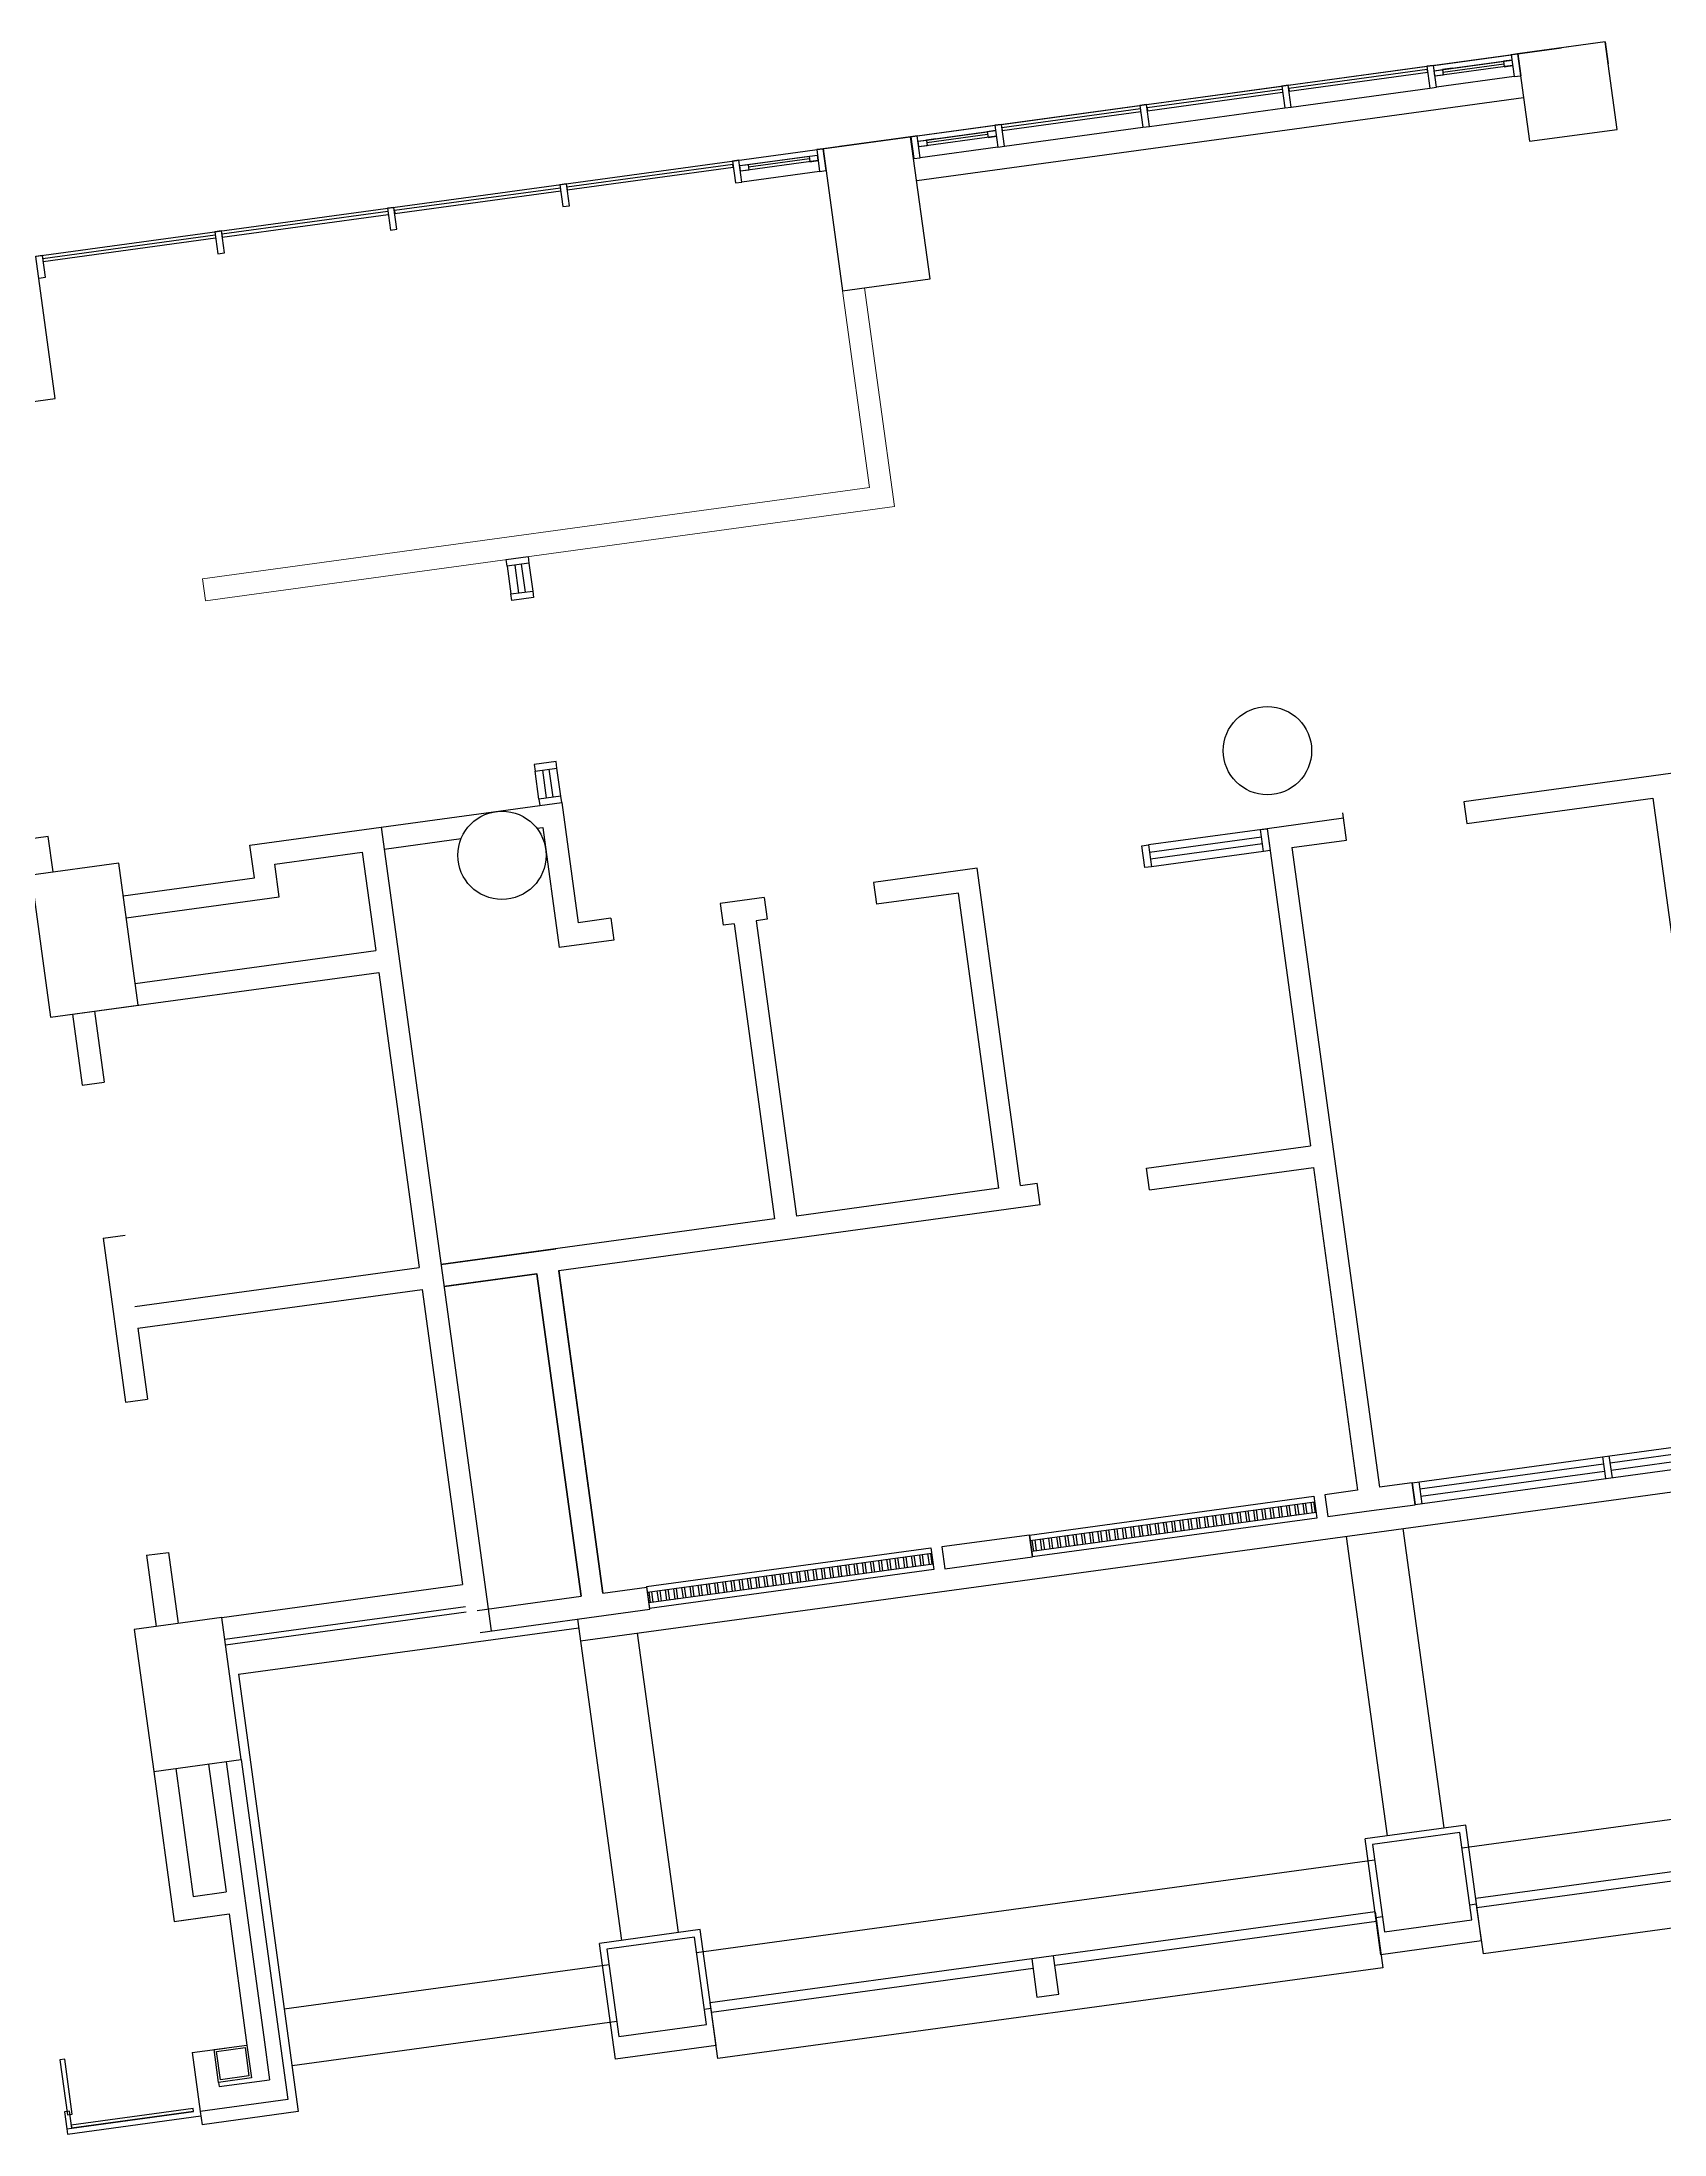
# Model space of a CAD drawing. Header units: millimetres. Extents: x -28081 to 142643, y -11740 to 128443.
# Drawn here: x -7467 to 7231, y 97985 to 116947 of the extents above; entities that cross this region are included whole.
import ezdxf

# ---------------------------------------------------------------- set-up
doc = ezdxf.new("R2010")
doc.units = ezdxf.units.MM
doc.header["$LTSCALE"] = 10
doc.layers.add('A—墙体', color=7, linetype='Continuous')
doc.layers.add('A—门窗', color=135, linetype='Continuous')
doc.layers.add('E-RF-5F$0$A-GLAZ', color=6, linetype='Continuous', lineweight=5)
doc.layers.add('E2-RV-5F$0$A-WALL', color=7, linetype='Continuous', lineweight=5)
doc.layers.get('0').off()
doc.styles.add('E2-RI-5F$0$Standard', font='gbenor.shx', dxfattribs={"bigfont": 'gbcbig.shx'})

# ---------------------------------------------------------------- blocks, each defined once
blk = doc.blocks.new('E-RF-5F$0$System Panel - Glazed - No Offset-10937416-E2 号楼五层平面图 5TH FLOOR PLAN')
at = {"layer": 'A—门窗'}
for p, q in [((557, 0), (-557, 0)), ((-557, 0), (-557, -25)), ((-557, -25), (557, -25)), ((557, -25), (557, 0))]:
    blk.add_line(p, q, dxfattribs=at)
blk = doc.blocks.new('E2-RI-5F$0$$DDT_AUDIT_GENERATED_(0)')
at = {"style": 'E2-RI-5F$0$Standard'}
blk.add_text('$DDT_AUDIT_GENERATED_(0)', height=1, dxfattribs=at).set_placement((0, 0))
blk = doc.blocks.new('E2-RI-5F$0$窗2727')
at = {"layer": 'A—门窗'}
for p, q in [((11707367, -6105027), (11710042, -6104662)), ((11709091, -6104792), (11709118, -6104990)), ((11709150, -6104784), (11709178, -6104982)), ((11709992, -6104736), (11709160, -6104850)), ((11710001, -6104802), (11709169, -6104916)), ((11709983, -6104670), (11710010, -6104868)), ((11710042, -6104662), (11710069, -6104860)), ((11707394, -6105225), (11710069, -6104860)), ((11707426, -6105019), (11707454, -6105217)), ((11709100, -6104858), (11707436, -6105085)), ((11709109, -6104924), (11707445, -6105151)), ((11707367, -6105027), (11707394, -6105225))]:
    blk.add_line(p, q, dxfattribs=at)
blk = doc.blocks.new('E-COLS-F5')
at = {"layer": 'A—墙体'}
for points in [[(11715610, -6089997), (11714817, -6090106), (11714925, -6090898), (11715718, -6090790)], [(11708526, -6090966), (11708702, -6092254), (11709494, -6092145), (11709318, -6090857)], [(11700599, -6092049), (11700775, -6093337), (11701568, -6093229), (11701392, -6091941)], [(11701351, -6097548), (11701527, -6098836), (11702320, -6098727), (11702144, -6097439)], [(11702285, -6104384), (11702461, -6105672), (11703254, -6105564), (11703078, -6104276)], [(11714295, -6106225), (11713503, -6106333), (11713611, -6107126), (11714404, -6107017)], [(11707360, -6107173), (11706567, -6107281), (11706675, -6108074), (11707468, -6107965)]]:
    blk.add_lwpolyline(points, close=True, dxfattribs=at)
for centre in [(11712551, -6096421), (11705616, -6097369)]:
    blk.add_circle(centre, 400, dxfattribs=at)

msp = doc.modelspace()

# ---------------------------------------------------------------- hatches: boundary and pattern name
at = {"layer": 'A—门窗'}
h = msp.add_hatch(dxfattribs=at)
h.set_pattern_fill('ANSI32', color=256, scale=200, angle=45, style=0)
h.set_pattern_definition([(277.7833396, (-11757522.42, 6200306.104), (74.30904464, 10.15706083), []), (277.7833396, (-11757543.8, 6200277.95), (74.30904464, 10.15706083), [])])
h.paths.add_polyline_path([(-1968, 102799), (608, 103151), (595, 103251), (-1981, 102898)])

# ---------------------------------------------------------------- linework, layer by layer
at = {"layer": 'A—墙体'}
for p, q in [((6696, 116947), (5904, 116838)), ((5904, 116838), (5931, 116640)), ((6696, 116947), (6724, 116749)), ((405, 116087), (-240, 115999)), ((432, 115889), (405, 116087)), ((8984, 110548), (7200, 110304)), ((7200, 110304), (5417, 110060)), ((-4392, 109829), (-2757, 110053)), ((-2764, 110102), (-2764, 110102)), ((-2757, 110053), (-2608, 108963)), ((5417, 110060), (5444, 109862)), ((5444, 109862), (7128, 110092)), ((7128, 110092), (7921, 104294)), ((-5581, 109667), (-4392, 109829)), ((-4392, 109829), (-3397, 102547)), ((-4392, 109829), (-3397, 102547)), ((-2981, 109820), (-2928, 109828)), ((-2928, 109828), (-2779, 108738)), ((4327, 109911), (3634, 109816)), ((3634, 109816), (4026, 106943)), ((3634, 109816), (4026, 106943)), ((4354, 109713), (4320, 109961)), ((-7409, 109746), (-7607, 109719)), ((-7365, 109424), (-7409, 109746)), ((-5541, 109370), (-5581, 109667)), ((-5356, 109496), (-4564, 109604)), ((-5356, 109496), (-4564, 109604)), ((-4564, 109604), (-4442, 108712)), ((-4564, 109604), (-4442, 108712)), ((-4365, 109631), (-3668, 109726)), ((3859, 109645), (4354, 109713)), ((3859, 109645), (4651, 103848)), ((-5316, 109198), (-5356, 109496)), ((1008, 109458), (67, 109329)), ((1401, 106584), (1008, 109458)), ((-6730, 109207), (-5541, 109370)), ((67, 109329), (94, 109131)), ((837, 109232), (94, 109131)), ((1203, 106557), (837, 109232)), ((-6703, 109009), (-5316, 109198)), ((-1321, 109139), (-1293, 108941)), ((-924, 109193), (-1320, 109139)), ((-924, 109193), (-897, 108995)), ((-2311, 109004), (-2608, 108963)), ((-2311, 109004), (-2608, 108963)), ((-2311, 109004), (-2284, 108806)), ((-2311, 109004), (-2284, 108806)), ((-1195, 108955), (-1293, 108941)), ((-1195, 108955), (-829, 106279)), ((-897, 108995), (-996, 108982)), ((-996, 108982), (-631, 106306)), ((-6621, 108414), (-4442, 108712)), ((-6621, 108414), (-4442, 108712)), ((-2284, 108806), (-2779, 108738)), ((-2284, 108806), (-2779, 108738)), ((-7387, 108108), (-4415, 108514)), ((-7387, 108108), (-4415, 108514)), ((-4415, 108514), (-4049, 105839)), ((-4415, 108514), (-4049, 105839)), ((-7189, 108135), (-7101, 107491)), ((-6991, 108162), (-6903, 107518)), ((-7101, 107491), (-6903, 107518)), ((2540, 106740), (4026, 106943)), ((1401, 106584), (1550, 106604)), ((1577, 106406), (1550, 106604)), ((2567, 106542), (2540, 106740)), ((2567, 106542), (4053, 106745)), ((4053, 106745), (4453, 103821)), ((1577, 106406), (-2783, 105810)), ((1203, 106557), (-631, 106306)), ((-829, 106279), (-3851, 105866)), ((-6911, 106104), (-6713, 106131)), ((-6911, 106104), (-6708, 104618)), ((-3851, 105866), (-2810, 106009)), ((-3851, 105867), (-2810, 106009)), ((-6625, 105487), (-4049, 105839)), ((-6625, 105487), (-4049, 105839)), ((-2383, 102887), (-2783, 105811)), ((-2783, 105811), (-2383, 102888)), ((-2383, 102887), (-2783, 105810)), ((-2783, 105810), (-2383, 102887)), ((-6598, 105289), (-4022, 105641)), ((-6598, 105289), (-4022, 105641)), ((-4022, 105641), (-3656, 102966)), ((-4022, 105641), (-3656, 102966)), ((-3824, 105669), (-2981, 105784)), ((-3823, 105668), (-2981, 105783)), ((-2582, 102860), (-2981, 105784)), ((-2582, 102860), (-2981, 105783)), ((-2981, 105783), (-2582, 102860)), ((-6598, 105289), (-6510, 104645)), ((-6708, 104618), (-6510, 104645)), ((4453, 103821), (4156, 103780)), ((4156, 103780), (4183, 103582)), ((4949, 103888), (4651, 103848)), ((4976, 103690), (4949, 103888)), ((4183, 103582), (4579, 103636)), ((4579, 103636), (4976, 103690)), ((1481, 103415), (688, 103307)), ((1508, 103217), (1481, 103415)), ((-6518, 103231), (-6320, 103258)), ((-6518, 103231), (-6430, 102587)), ((-6320, 103258), (-6232, 102614)), ((688, 103307), (715, 103108)), ((715, 103108), (1111, 103163)), ((1111, 103163), (1508, 103217)), ((-5836, 102668), (-3656, 102966)), ((-5836, 102668), (-3656, 102966)), ((-3523, 102732), (-2582, 102860)), ((-2383, 102887), (-1987, 102941)), ((-1960, 102743), (-1987, 102941)), ((-5809, 102470), (-3629, 102768)), ((-5809, 102470), (-3629, 102768)), ((-5802, 102420), (-3622, 102718)), ((-5802, 102420), (-3622, 102718)), ((-3496, 102533), (-1960, 102743)), ((-6452, 101272), (-5660, 101380)), ((-6452, 101272), (-6267, 99914)), ((-6313, 101291), (-6313, 101290)), ((-6254, 101299), (-6096, 100140)), ((-5957, 101339, 0), (-5798, 100180, 0)), ((-5798, 101361, 0), (-5457, 98864, 0)), ((-5660, 101380), (-5238, 98299)), ((-6096, 100140), (-5798, 100180, 0)), ((-6267, 99914), (-5771, 99982, 0)), ((-6267, 99914, 0), (-5969, 99955, 0)), ((-5771, 99982, 0), (-5609, 98793, 0)), ((-5457, 98864, 0), (-5404, 98478)), ((-6104, 98725, 0), (-5807, 98766, 0)), ((-6104, 98725), (-6031, 98190)), ((-5865, 98455, 0), (-5860, 98416)), ((-5860, 98416), (-5404, 98478)), ((-5238, 98299), (-6031, 98190))]:
    msp.add_line(p, q, dxfattribs=at)
at = {"layer": 'A—墙体', "elevation": 0}
msp.add_lwpolyline([(-5865, 98455), (-5906, 98752), (-5609, 98793), (-5568, 98496), (-5865, 98455)], dxfattribs=at)
msp.add_lwpolyline([(-5848, 98478), (-5883, 98735), (-5626, 98771), (-5591, 98513)], close=True, dxfattribs=at)
at = {"layer": 'A—门窗'}
for p, q in [((-10593, 114584), (6300, 116893)), ((5141, 116734), (5844, 116830)), ((5904, 116838), (5844, 116830)), ((5844, 116830), (5871, 116632)), ((5931, 116640), (5904, 116838)), ((3826, 116554), (5081, 116726)), ((5085, 116696), (3830, 116524)), ((3834, 116499), (5089, 116671)), ((5089, 116671), (5085, 116696)), ((5148, 116685), (5851, 116781)), ((5148, 116685), (5223, 116695)), ((5154, 116635), (5148, 116685)), ((5154, 116635), (5148, 116685)), ((5858, 116731), (5154, 116635)), ((5230, 116645), (5154, 116635)), ((5871, 116632), (5168, 116536)), ((5223, 116695), (5775, 116771)), ((5309, 116707), (5223, 116695)), ((5223, 116695), (5230, 116645)), ((5779, 116746), (5226, 116670)), ((5851, 116781), (5775, 116771)), ((5775, 116771), (5782, 116720)), ((5782, 116720), (5858, 116731)), ((5871, 116632), (5931, 116640)), ((459, 115690), (5958, 116442)), ((2542, 116379), (3767, 116546)), ((3771, 116516), (2546, 116349)), ((2549, 116323), (3774, 116491)), ((3830, 116524), (3834, 116499)), ((3853, 116356), (5108, 116528)), ((1227, 116199), (2482, 116371)), ((2486, 116340), (1231, 116169)), ((1235, 116144), (2490, 116315)), ((2546, 116349), (2549, 116323)), ((2569, 116181), (3794, 116348)), ((464, 116095), (1168, 116191)), ((471, 116046), (1174, 116142)), ((471, 116046), (547, 116056)), ((478, 115995), (471, 116046)), ((1181, 116092), (478, 115995)), ((547, 116056), (1099, 116132)), ((633, 116068), (547, 116056)), ((547, 116056), (553, 116006)), ((1102, 116106), (550, 116031)), ((1174, 116142), (1099, 116132)), ((1099, 116132), (1106, 116081)), ((1106, 116081), (1181, 116092)), ((1231, 116169), (1235, 116144)), ((1254, 116001), (2509, 116173)), ((-1144, 115825), (-441, 115921)), ((-434, 115871), (-1137, 115775)), ((-1069, 115835), (-516, 115911)), ((-513, 115886), (-1065, 115810)), ((-516, 115911), (-509, 115861)), ((-509, 115861), (-434, 115871)), ((-388, 115978), (-447, 115970)), ((-447, 115970), (-420, 115772)), ((-441, 115921), (-434, 115871)), ((-434, 115871), (-441, 115921)), ((-361, 115780), (-388, 115978)), ((553, 116006), (478, 115995)), ((1195, 115993), (491, 115897)), ((-1206, 115836), (-2710, 115630)), ((-1206, 115836), (-2710, 115630)), ((-2706, 115605), (-1203, 115811)), ((-2706, 115605), (-1203, 115811)), ((-1203, 115811), (-1206, 115836)), ((-1203, 115811), (-1206, 115836)), ((-1144, 115825), (-1069, 115835)), ((-1137, 115775), (-1144, 115825)), ((-1137, 115775), (-1144, 115825)), ((-1062, 115785), (-1137, 115775)), ((-1069, 115835), (-1062, 115785)), ((-420, 115772), (-361, 115780)), ((-2769, 115622), (-4273, 115417)), ((-2769, 115622), (-4273, 115417)), ((-4269, 115391), (-2766, 115597)), ((-4269, 115391), (-2766, 115597)), ((-2710, 115630), (-2706, 115605)), ((-2710, 115630), (-2706, 115605)), ((-4332, 115408), (-5836, 115203)), ((-4332, 115408), (-5836, 115203)), ((-5832, 115178), (-4329, 115383)), ((-5832, 115178), (-4329, 115383)), ((-4273, 115417), (-4269, 115391)), ((-4273, 115417), (-4269, 115391)), ((-5895, 115195), (-7458, 114981)), ((-5895, 115195), (-7458, 114981)), ((-7455, 114956), (-5892, 115170)), ((-7455, 114956), (-5892, 115170)), ((-5836, 115203), (-5832, 115178)), ((-5836, 115203), (-5832, 115178)), ((-3252, 112195), (-3217, 111943)), ((-3183, 112205), (-3148, 111952)), ((-3123, 112213), (-3089, 111960)), ((-3054, 112223), (-3019, 111970)), ((-2765, 110112), (-2800, 110365)), ((-2964, 110085), (-2998, 110338)), ((-2894, 110095), (-2929, 110347)), ((-2835, 110103), (-2869, 110355)), ((3634, 109816), (2558, 109669)), ((3584, 109739), (2568, 109600)), ((3592, 109679), (2576, 109541)), ((3601, 109610), (2585, 109471)), ((-2587, 102456), (11284, 104350)), ((1481, 103415), (4057, 103767)), ((4057, 103767), (4084, 103569)), ((1487, 103365), (4064, 103717)), ((4077, 103618), (1501, 103266)), ((4084, 103569), (1508, 103217)), ((2692, 103530), (2706, 103431)), ((2717, 103533), (2731, 103434)), ((2767, 103540), (2780, 103441)), ((2791, 103544), (2805, 103444)), ((2841, 103550), (2855, 103451)), ((2866, 103554), (2879, 103455)), ((2915, 103560), (2929, 103461)), ((2940, 103564), (2954, 103465)), ((2990, 103571), (3003, 103472)), ((3014, 103574), (3028, 103475)), ((3064, 103581), (3077, 103482)), ((3089, 103584), (3102, 103485)), ((3138, 103591), (3152, 103492)), ((3163, 103594), (3177, 103495)), ((3213, 103601), (3226, 103502)), ((3237, 103605), (3251, 103505)), ((3287, 103611), (3300, 103512)), ((3312, 103615), (3325, 103516)), ((3361, 103621), (3375, 103522)), ((3386, 103625), (3399, 103526)), ((3435, 103632), (3449, 103533)), ((3460, 103635), (3474, 103536)), ((3510, 103642), (3523, 103543)), ((3535, 103645), (3548, 103546)), ((3584, 103652), (3598, 103553)), ((3609, 103655), (3622, 103556)), ((3658, 103662), (3672, 103563)), ((3683, 103665), (3697, 103566)), ((3733, 103672), (3746, 103573)), ((3757, 103676), (3771, 103577)), ((3807, 103682), (3821, 103583)), ((3832, 103686), (3845, 103587)), ((3881, 103693), (3895, 103593)), ((3906, 103696), (3920, 103597)), ((3956, 103703), (3969, 103604)), ((3980, 103706), (3994, 103607)), ((4030, 103713), (4043, 103614)), ((4055, 103716), (4068, 103617)), ((1481, 103415), (1508, 103217)), ((1503, 103368), (1517, 103268)), ((1528, 103371), (1542, 103272)), ((1578, 103378), (1591, 103279)), ((1603, 103381), (1616, 103282)), ((1652, 103388), (1666, 103289)), ((1677, 103391), (1690, 103292)), ((1726, 103398), (1740, 103299)), ((1751, 103401), (1765, 103302)), ((1801, 103408), (1814, 103309)), ((1825, 103412), (1839, 103312)), ((1875, 103418), (1889, 103319)), ((1900, 103422), (1913, 103323)), ((1949, 103428), (1963, 103329)), ((1974, 103432), (1988, 103333)), ((2024, 103439), (2037, 103340)), ((2048, 103442), (2062, 103343)), ((2098, 103449), (2111, 103350)), ((2123, 103452), (2136, 103353)), ((2172, 103459), (2186, 103360)), ((2197, 103462), (2211, 103363)), ((2247, 103469), (2260, 103370)), ((2271, 103472), (2285, 103373)), ((2321, 103479), (2334, 103380)), ((2346, 103483), (2359, 103384)), ((2395, 103489), (2409, 103390)), ((2420, 103493), (2433, 103394)), ((2469, 103500), (2483, 103400)), ((2494, 103503), (2508, 103404)), ((2544, 103510), (2557, 103411)), ((2569, 103513), (2582, 103414)), ((2618, 103520), (2632, 103421)), ((2643, 103523), (2656, 103424)), ((4349, 103403), (4720, 100689)), ((4864, 103473), (5235, 100760)), ((-1988, 102948), (588, 103300)), ((-1981, 102898), (595, 103251)), ((608, 103151), (-1968, 102799)), ((588, 103300), (615, 103102)), ((615, 103102), (-1961, 102750)), ((-1988, 102948), (-1961, 102750)), ((-2614, 102653), (-2216, 99741)), ((-5685, 102154), (-2603, 102575)), ((-2072, 102526), (-1701, 99812)), ((-5685, 102154), (-5143, 98191)), ((5433, 100787), (4521, 100662)), ((5577, 99737), (5433, 100787)), ((4665, 99612), (4521, 100662)), ((5524, 100123), (8437, 100522)), ((5535, 100039), (8448, 100437)), ((11617, 100442), (5593, 99619)), ((5535, 100039), (5524, 100123)), ((4612, 99999), (1699, 99601)), ((4612, 99999), (4624, 99915)), ((5593, 99619), (5535, 100039)), ((-1502, 99839), (-2414, 99714)), ((-1359, 98789), (-1502, 99839)), ((1711, 99517), (4624, 99915)), ((4624, 99915), (4681, 99494)), ((-2270, 98664), (-2414, 99714)), ((1501, 99574), (-1412, 99175)), ((1699, 99601), (1501, 99574)), ((1501, 99574), (1549, 99227)), ((1747, 99254), (1699, 99601)), ((5577, 99737), (4665, 99612)), ((-1400, 99091), (1513, 99489)), ((4681, 99494), (-1343, 98671)), ((-1400, 99091), (-1412, 99175)), ((1549, 99227), (1747, 99254)), ((-1343, 98671), (-1400, 99091)), ((-1359, 98789), (-2270, 98664)), ((-7233, 97985), (-6025, 98151)), ((-6095, 98217), (-7200, 98066)), ((-7200, 98066), (-7196, 98041)), ((-7196, 98041), (-6092, 98192)), ((-6092, 98192), (-6095, 98217)), ((-6031, 98190, 0), (-6015, 98071)), ((-5143, 98191), (-6015, 98071))]:
    msp.add_line(p, q, dxfattribs=at)
at = {"layer": 'A—门窗', "extrusion": (0, 0, -1)}
for p, q in [((5141, 116734), (5081, 116726)), ((5081, 116726), (5108, 116528)), ((5168, 116536), (5141, 116734)), ((3826, 116554), (3767, 116546)), ((3767, 116546), (3794, 116348)), ((3853, 116356), (3826, 116554)), ((5108, 116528), (5168, 116536)), ((2542, 116379), (2482, 116371)), ((2482, 116371), (2509, 116173)), ((2569, 116181), (2542, 116379)), ((3794, 116348), (3853, 116356)), ((464, 116095), (405, 116087)), ((405, 116087), (432, 115889)), ((491, 115897), (464, 116095)), ((1227, 116199), (1168, 116191)), ((1168, 116191), (1195, 115993)), ((1254, 116001), (1227, 116199)), ((2509, 116173), (2569, 116181)), ((-1151, 115874), (-1210, 115866)), ((-1210, 115866), (-1183, 115668)), ((-1124, 115676), (-1151, 115874)), ((432, 115889), (491, 115897)), ((1195, 115993), (1254, 116001)), ((-1183, 115668), (-1124, 115676)), ((-2714, 115661), (-2773, 115652)), ((-2773, 115652), (-2746, 115454)), ((-2687, 115462), (-2714, 115661)), ((-4277, 115447), (-4336, 115439)), ((-4336, 115439), (-4309, 115241)), ((-4250, 115249), (-4277, 115447)), ((-2746, 115454), (-2687, 115462)), ((-5840, 115233), (-5899, 115225)), ((-5899, 115225), (-5872, 115027)), ((-5813, 115035), (-5840, 115233)), ((-4309, 115241), (-4250, 115249)), ((-7462, 115011), (-7522, 115003)), ((-7435, 114813), (-7462, 115011)), ((-5872, 115027), (-5813, 115035)), ((-7494, 114805), (-7435, 114813)), ((-7259, 98664), (-7303, 98658)), ((-7259, 98664), (-7303, 98658)), ((-7303, 98658), (-7235, 98162)), ((-7303, 98658), (-7235, 98162)), ((-7192, 98168), (-7259, 98664)), ((-7192, 98168), (-7259, 98664)), ((-7217, 98195), (-7261, 98189)), ((-7261, 98189), (-7240, 98035)), ((-7240, 98035), (-7196, 98041)), ((-7235, 98162), (-7192, 98168)), ((-7235, 98162), (-7192, 98168)), ((-7196, 98041), (-7217, 98195))]:
    msp.add_line(p, q, dxfattribs=at)
at = {"layer": 'A—门窗'}
for points in [[(-420, 115772), (-1124, 115676)], [(5401, 100581), (11544, 101420)], [(-1535, 99633), (4608, 100472)], [(4619, 99949), (4678, 99957)], [(5471, 100065), (5531, 100074)], [(-5270, 99122), (-2327, 99524)], [(-5200, 98607), (-2257, 99009)], [(-1464, 99117), (-1405, 99126)], [(-7240, 98035), (-7233, 97985)]]:
    msp.add_lwpolyline(points, dxfattribs=at)
for points in [[(-3062, 112282), (-3054, 112223), (-3252, 112195), (-3260, 112255)], [(-3019, 111970), (-3011, 111910), (-3209, 111883), (-3217, 111943)], [(-2800, 110365), (-2808, 110424), (-3006, 110397), (-2998, 110338)], [(-2757, 110053), (-2765, 110112), (-2964, 110085), (-2955, 110026)], [(3574, 109808), (3634, 109816), (3661, 109618), (3601, 109610)], [(2499, 109661), (2558, 109669), (2585, 109471), (2526, 109463)]]:
    msp.add_lwpolyline(points, close=True, dxfattribs=at)
at = {"layer": 'E2-RV-5F$0$A-WALL'}
for p, q in [((257, 112736), (-14, 114717)), ((-212, 114691), (32, 112907)), ((-212, 114691), (32, 112907)), ((32, 112907), (-6011, 112081)), ((32, 112907), (-6011, 112081)), ((-5985, 111882), (257, 112736)), ((-5985, 111882), (257, 112736)), ((-5984, 111883), (-6011, 112081)), ((-5984, 111883), (-6011, 112081))]:
    msp.add_line(p, q, dxfattribs=at)

# ---------------------------------------------------------------- block references
at = {"layer": 'A—墙体'}
msp.add_blockref('E-COLS-F5', (-11708914, 6206944), dxfattribs=at)
at = {"layer": 'A—门窗'}
for name, p in [('E2-RI-5F$0$$DDT_AUDIT_GENERATED_(0)', (-631, 106306)), ('E2-RI-5F$0$窗2727', (-11702419, 6208916))]:
    msp.add_blockref(name, p, dxfattribs=at)
at = {"layer": 'E-RF-5F$0$A-GLAZ', "color": 8, "lineweight": 9, "rotation": 7.783339573422293}
msp.add_blockref('E-RF-5F$0$System Panel - Glazed - No Offset-10937416-E2 号楼五层平面图 5TH FLOOR PLAN', (-6648, 98142), dxfattribs=at)
msp.add_blockref('E-RF-5F$0$System Panel - Glazed - No Offset-10937416-E2 号楼五层平面图 5TH FLOOR PLAN', (-6648, 98142), dxfattribs=at)

doc.saveas('drawing.dxf')
